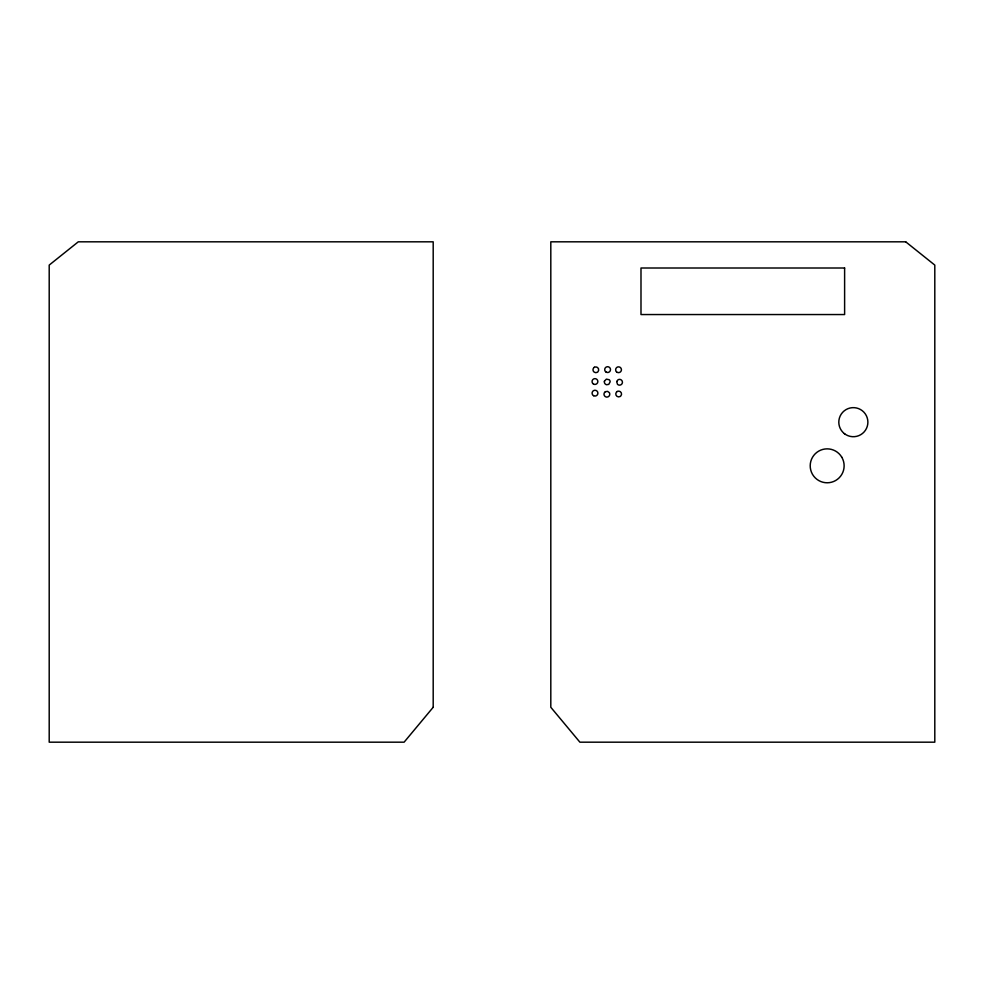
<?xml version="1.0" encoding="UTF-8"?>
<svg xmlns="http://www.w3.org/2000/svg" width="984" height="984" viewBox="0 0 984 984"><rect width="100%" height="100%" fill="white"/><g stroke="black" fill="none" stroke-linecap="round" stroke-linejoin="round"><path stroke-width="1.48" d="M844.69 433.821L844.37 433.624A14.551 14.551 0 0 1 847.925 408.68A14.551 14.551 0 0 1 867.74 424.239A14.551 14.551 0 0 1 844.37 433.624M841.627 457.093L841.996 457.585A16.962 16.962 0 0 1 835.65 480.512A16.962 16.962 0 0 1 812.624 474.546L812.341 474.054A16.962 16.962 0 0 1 818.688 451.127A16.962 16.962 0 0 1 841.714 457.093M604.41 381.238L604.336 381.989A2.915 2.915 0 0 0 606.587 384.732L608.788 384.363L610.154 381.792A2.915 2.915 0 0 0 609.231 379.762L606.39 379.111L604.41 381.238M616.722 381.497L617.472 384.313A2.915 2.915 0 0 0 622.343 383.01L622.442 382.247A2.915 2.915 0 0 0 618.075 379.738L616.722 381.497M433.194 707.275L404.104 742.182L49.2 742.182L49.2 265.09L78.29 241.818L433.194 241.818L433.194 707.275M594.373 367.266L593.77 367.733A2.915 2.915 0 0 0 597.276 372.309L597.878 371.841A2.915 2.915 0 0 0 594.373 367.266M605.431 391.669L604.828 392.124A2.915 2.915 0 0 0 606.132 396.995L606.882 397.093A2.915 2.915 0 0 0 609.404 392.727L607.632 391.374L605.431 391.669M617.202 391.484L616.599 391.939A2.915 2.915 0 0 0 620.117 396.515L620.719 396.06A2.915 2.915 0 0 0 617.202 391.484M905.711 241.818L550.806 241.818L550.806 707.275L579.896 742.182L934.8 742.182L934.8 265.09L905.711 241.818M844.616 268.005L640.99 268.005L640.99 314.548L844.616 314.548L844.616 268.005M606.07 372.075A2.915 2.915 0 0 0 610.51 369.689A2.915 2.915 0 0 0 606.218 367.044A2.915 2.915 0 0 0 606.07 372.075M593.426 384.006A2.915 2.915 0 0 0 597.854 381.62A2.915 2.915 0 0 0 593.573 378.975A2.915 2.915 0 0 0 593.426 384.006M593.537 395.679A2.915 2.915 0 0 0 597.903 393.157A2.915 2.915 0 0 0 593.537 390.636A2.915 2.915 0 0 0 593.537 395.679M616.476 371.792A2.915 2.915 0 0 0 621.347 370.488A2.915 2.915 0 0 0 617.78 366.934A2.915 2.915 0 0 0 616.476 371.792"/></g></svg>
